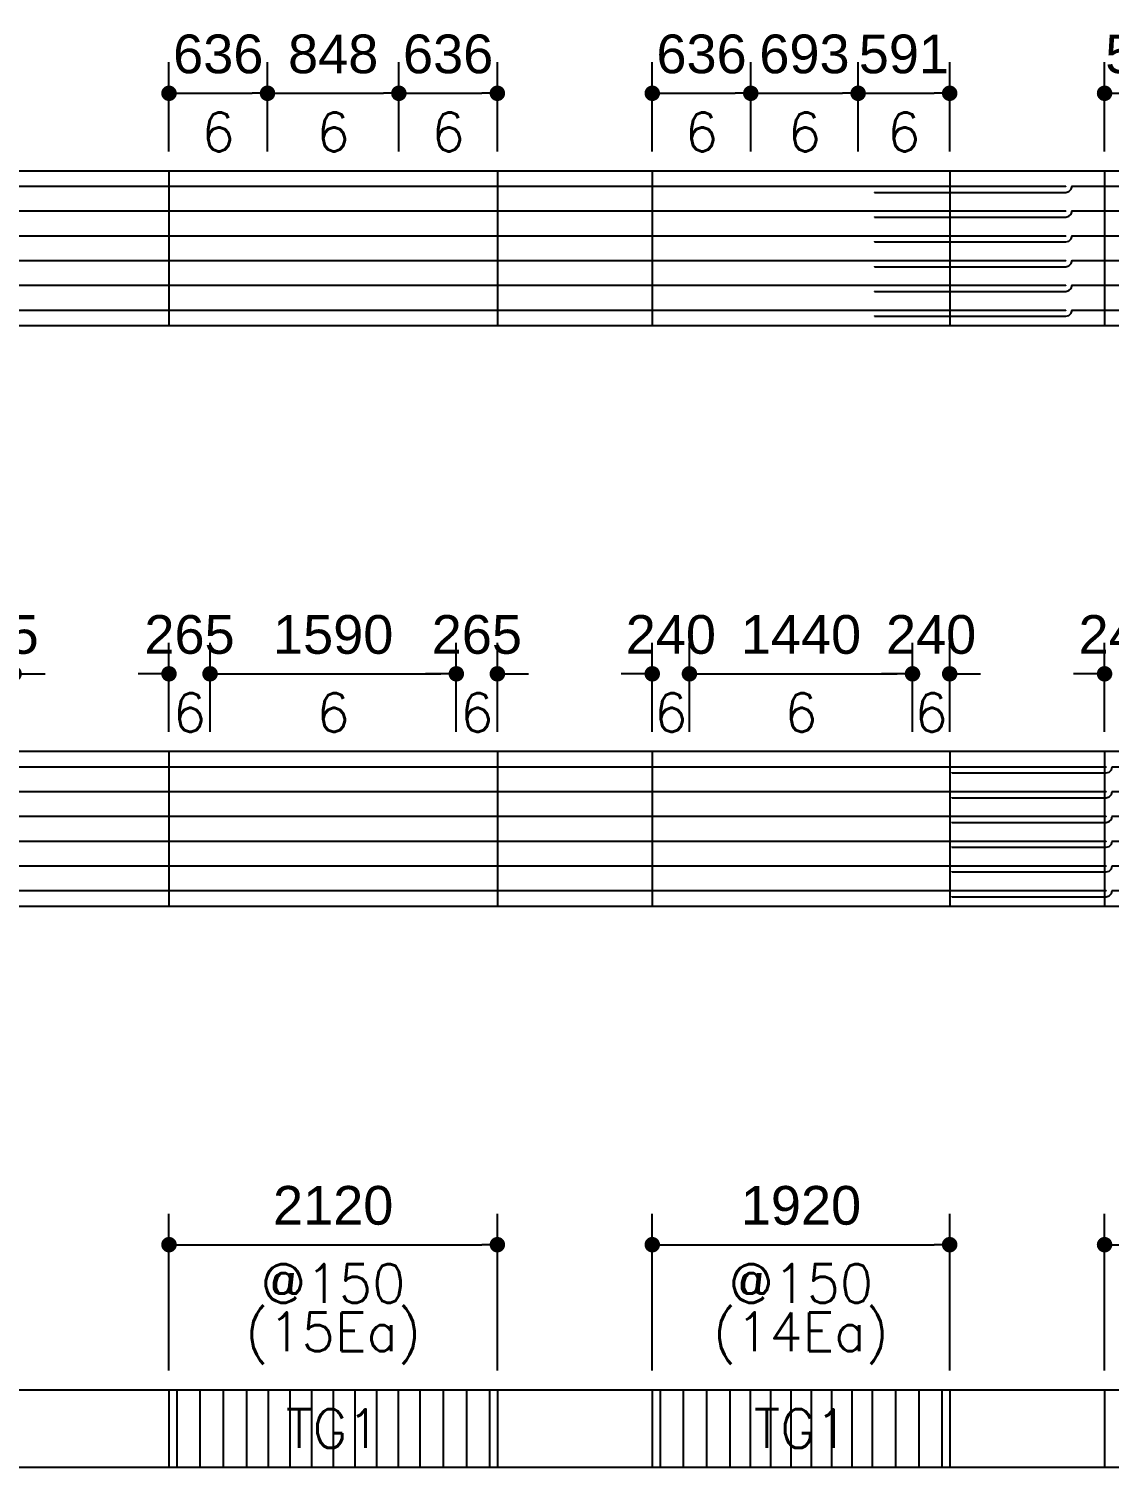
# Model space of a CAD drawing. Header units: millimetres. Extents: x 350420 to 672135, y -312840 to -44390.
# Drawn here: x 484609 to 491584, y -129185 to -119893 of the extents above; entities that cross this region are included whole.
import ezdxf
from ezdxf.enums import TextEntityAlignment as Align

# ---------------------------------------------------------------- set-up
doc = ezdxf.new("R2010")
doc.units = ezdxf.units.MM
doc.header["$LTSCALE"] = 65
doc.layers.get('Defpoints').update_dxf_attribs({"color": 145})
for name, color, linetype in [('XDIM', 7, 'Continuous'), ('XREBAR', 1, 'Continuous'), ('XSTRUCT', 2, 'Continuous')]:
    doc.layers.add(name, color=color, linetype=linetype)
doc.styles.get("Standard").update_dxf_attribs({"font": 'arial.ttf'})
doc.styles.add('XRebar', font='Romans.shx', dxfattribs={"bigfont": 'whgtxt.shx'})
doc.dimstyles.new('XRebarm', dxfattribs={"dimscale": 100, "dimtxt": 2.5, "dimasz": 1, "dimexe": 2, "dimexo": 0, "dimgap": 1.25, "dimtad": 1, "dimdec": 0, "dimzin": 0, "dimdsep": 46, "dimtxsty": 'Standard', "dimblk": 'DOT', "dimcen": 0.09, "dimclrd": 7, "dimclre": 7, "dimclrt": 3, "dimadec": 0, "dimazin": 0, "dimtfac": 1, "dimtdec": 4, "dimtofl": 0, "dimtmove": 0, "dimatfit": 3, "dimfxl": 0, "dimtolj": 1, "dimtzin": 0, "dimarcsym": 0})

# ---------------------------------------------------------------- blocks, each defined once
blk = doc.blocks.new('_Dot')
at = {"color": 0, "linetype": 'ByBlock', "lineweight": -2}
blk.add_line((-0.5, 0), (-1, 0), dxfattribs=at)
at = {"color": 0, "linetype": 'ByBlock', "const_width": 0.5}
blk.add_lwpolyline([(-0.25, 0, 1), (0.25, 0, 1)], format="xyb", close=True, dxfattribs=at)
blk = doc.blocks.new('*D1269')
at = {"layer": 'Defpoints', "color": 0, "linetype": 'Continuous', "transparency": 16777216}
for p in [(486150, -120310), (485514, -120685), (486150, -120685)]:
    blk.add_point(p, dxfattribs=at).dxf.unprotected_set("ltscale", 0)
at = {"layer": 'XDIM', "color": 7, "linetype": 'Continuous', "lineweight": -2, "transparency": 16777216}
for p, q in [((485514, -120685), (485514, -120110)), ((486150, -120685), (486150, -120110)), ((485614, -120310), (486050, -120310))]:
    blk.add_line(p, q, dxfattribs=at).dxf.unprotected_set("ltscale", 0)
at = {"layer": 'XDIM', "color": 7, "linetype": 'Continuous', "lineweight": -2, "transparency": 16777216, "xscale": 100, "yscale": 100, "zscale": 100, "rotation": 180}
blk.add_blockref('_Dot', (485514, -120310), dxfattribs=at).dxf.unprotected_set("ltscale", 0)
at = {"layer": 'XDIM', "color": 7, "linetype": 'Continuous', "lineweight": -2, "transparency": 16777216, "xscale": 100, "yscale": 100, "zscale": 100}
blk.add_blockref('_Dot', (486150, -120310), dxfattribs=at).dxf.unprotected_set("ltscale", 0)
at = {"layer": 'XDIM', "color": 3, "linetype": 'Continuous', "transparency": 16777216, "insert": (485832, -120057.3), "char_height": 250, "attachment_point": 5}
blk.add_mtext('\\A1;636', dxfattribs=at).dxf.unprotected_set("ltscale", 0)
blk = doc.blocks.new('*D1270')
at = {"layer": 'Defpoints', "color": 0, "linetype": 'Continuous', "transparency": 16777216}
for p in [(486998, -120310), (486150, -120685), (486998, -120685)]:
    blk.add_point(p, dxfattribs=at).dxf.unprotected_set("ltscale", 0)
at = {"layer": 'XDIM', "color": 7, "linetype": 'Continuous', "lineweight": -2, "transparency": 16777216}
for p, q in [((486150, -120685), (486150, -120110)), ((486998, -120685), (486998, -120110)), ((486250, -120310), (486898, -120310))]:
    blk.add_line(p, q, dxfattribs=at).dxf.unprotected_set("ltscale", 0)
at = {"layer": 'XDIM', "color": 7, "linetype": 'Continuous', "lineweight": -2, "transparency": 16777216, "xscale": 100, "yscale": 100, "zscale": 100, "rotation": 180}
blk.add_blockref('_Dot', (486150, -120310), dxfattribs=at).dxf.unprotected_set("ltscale", 0)
at = {"layer": 'XDIM', "color": 7, "linetype": 'Continuous', "lineweight": -2, "transparency": 16777216, "xscale": 100, "yscale": 100, "zscale": 100}
blk.add_blockref('_Dot', (486998, -120310), dxfattribs=at).dxf.unprotected_set("ltscale", 0)
at = {"layer": 'XDIM', "color": 3, "linetype": 'Continuous', "transparency": 16777216, "insert": (486574, -120057.4), "char_height": 250, "attachment_point": 5}
blk.add_mtext('\\A1;848', dxfattribs=at).dxf.unprotected_set("ltscale", 0)
blk = doc.blocks.new('*D1271')
at = {"layer": 'Defpoints', "color": 0, "linetype": 'Continuous', "transparency": 16777216}
for p in [(487634, -120310), (486998, -120685), (487634, -120685)]:
    blk.add_point(p, dxfattribs=at).dxf.unprotected_set("ltscale", 0)
at = {"layer": 'XDIM', "color": 7, "linetype": 'Continuous', "lineweight": -2, "transparency": 16777216}
for p, q in [((486998, -120685), (486998, -120110)), ((487634, -120685), (487634, -120110)), ((487098, -120310), (487534, -120310))]:
    blk.add_line(p, q, dxfattribs=at).dxf.unprotected_set("ltscale", 0)
at = {"layer": 'XDIM', "color": 7, "linetype": 'Continuous', "lineweight": -2, "transparency": 16777216, "xscale": 100, "yscale": 100, "zscale": 100, "rotation": 180}
blk.add_blockref('_Dot', (486998, -120310), dxfattribs=at).dxf.unprotected_set("ltscale", 0)
at = {"layer": 'XDIM', "color": 7, "linetype": 'Continuous', "lineweight": -2, "transparency": 16777216, "xscale": 100, "yscale": 100, "zscale": 100}
blk.add_blockref('_Dot', (487634, -120310), dxfattribs=at).dxf.unprotected_set("ltscale", 0)
at = {"layer": 'XDIM', "color": 3, "linetype": 'Continuous', "transparency": 16777216, "insert": (487316, -120057.3), "char_height": 250, "attachment_point": 5}
blk.add_mtext('\\A1;636', dxfattribs=at).dxf.unprotected_set("ltscale", 0)
blk = doc.blocks.new('*D1272')
at = {"layer": 'Defpoints', "color": 0, "linetype": 'Continuous', "transparency": 16777216}
for p in [(489270, -120310), (488634, -120685), (489270, -120685)]:
    blk.add_point(p, dxfattribs=at).dxf.unprotected_set("ltscale", 0)
at = {"layer": 'XDIM', "color": 7, "linetype": 'Continuous', "lineweight": -2, "transparency": 16777216}
for p, q in [((488634, -120685), (488634, -120110)), ((489270, -120685), (489270, -120110)), ((488734, -120310), (489170, -120310))]:
    blk.add_line(p, q, dxfattribs=at).dxf.unprotected_set("ltscale", 0)
at = {"layer": 'XDIM', "color": 7, "linetype": 'Continuous', "lineweight": -2, "transparency": 16777216, "xscale": 100, "yscale": 100, "zscale": 100, "rotation": 180}
blk.add_blockref('_Dot', (488634, -120310), dxfattribs=at).dxf.unprotected_set("ltscale", 0)
at = {"layer": 'XDIM', "color": 7, "linetype": 'Continuous', "lineweight": -2, "transparency": 16777216, "xscale": 100, "yscale": 100, "zscale": 100}
blk.add_blockref('_Dot', (489270, -120310), dxfattribs=at).dxf.unprotected_set("ltscale", 0)
at = {"layer": 'XDIM', "color": 3, "linetype": 'Continuous', "transparency": 16777216, "insert": (488952, -120057.3), "char_height": 250, "attachment_point": 5}
blk.add_mtext('\\A1;636', dxfattribs=at).dxf.unprotected_set("ltscale", 0)
blk = doc.blocks.new('*D1273')
at = {"layer": 'Defpoints', "color": 0, "linetype": 'Continuous', "transparency": 16777216}
for p in [(489963, -120310), (489270, -120685), (489963, -120685)]:
    blk.add_point(p, dxfattribs=at).dxf.unprotected_set("ltscale", 0)
at = {"layer": 'XDIM', "color": 7, "linetype": 'Continuous', "lineweight": -2, "transparency": 16777216}
for p, q in [((489270, -120685), (489270, -120110)), ((489963, -120685), (489963, -120110)), ((489370, -120310), (489863, -120310))]:
    blk.add_line(p, q, dxfattribs=at).dxf.unprotected_set("ltscale", 0)
at = {"layer": 'XDIM', "color": 7, "linetype": 'Continuous', "lineweight": -2, "transparency": 16777216, "xscale": 100, "yscale": 100, "zscale": 100, "rotation": 180}
blk.add_blockref('_Dot', (489270, -120310), dxfattribs=at).dxf.unprotected_set("ltscale", 0)
at = {"layer": 'XDIM', "color": 7, "linetype": 'Continuous', "lineweight": -2, "transparency": 16777216, "xscale": 100, "yscale": 100, "zscale": 100}
blk.add_blockref('_Dot', (489963, -120310), dxfattribs=at).dxf.unprotected_set("ltscale", 0)
at = {"layer": 'XDIM', "color": 3, "linetype": 'Continuous', "transparency": 16777216, "insert": (489616.5, -120057.3), "char_height": 250, "attachment_point": 5}
blk.add_mtext('\\A1;693', dxfattribs=at).dxf.unprotected_set("ltscale", 0)
blk = doc.blocks.new('*D1274')
at = {"layer": 'Defpoints', "color": 0, "linetype": 'Continuous', "transparency": 16777216}
for p in [(490554, -120310), (489963, -120685), (490554, -120685)]:
    blk.add_point(p, dxfattribs=at).dxf.unprotected_set("ltscale", 0)
at = {"layer": 'XDIM', "color": 7, "linetype": 'Continuous', "lineweight": -2, "transparency": 16777216}
for p, q in [((489963, -120685), (489963, -120110)), ((490554, -120685), (490554, -120110)), ((490063, -120310), (490454, -120310))]:
    blk.add_line(p, q, dxfattribs=at).dxf.unprotected_set("ltscale", 0)
at = {"layer": 'XDIM', "color": 7, "linetype": 'Continuous', "lineweight": -2, "transparency": 16777216, "xscale": 100, "yscale": 100, "zscale": 100, "rotation": 180}
blk.add_blockref('_Dot', (489963, -120310), dxfattribs=at).dxf.unprotected_set("ltscale", 0)
at = {"layer": 'XDIM', "color": 7, "linetype": 'Continuous', "lineweight": -2, "transparency": 16777216, "xscale": 100, "yscale": 100, "zscale": 100}
blk.add_blockref('_Dot', (490554, -120310), dxfattribs=at).dxf.unprotected_set("ltscale", 0)
at = {"layer": 'XDIM', "color": 3, "linetype": 'Continuous', "transparency": 16777216, "insert": (490258.5, -120057.4), "char_height": 250, "attachment_point": 5}
blk.add_mtext('\\A1;591', dxfattribs=at).dxf.unprotected_set("ltscale", 0)
blk = doc.blocks.new('*D1275')
at = {"layer": 'Defpoints', "color": 0, "linetype": 'Continuous', "transparency": 16777216}
for p in [(492145, -120310), (491554, -120685), (492145, -120685)]:
    blk.add_point(p, dxfattribs=at).dxf.unprotected_set("ltscale", 0)
at = {"layer": 'XDIM', "color": 7, "linetype": 'Continuous', "lineweight": -2, "transparency": 16777216}
for p, q in [((491554, -120685), (491554, -120110)), ((492145, -120685), (492145, -120110)), ((491654, -120310), (492045, -120310))]:
    blk.add_line(p, q, dxfattribs=at).dxf.unprotected_set("ltscale", 0)
at = {"layer": 'XDIM', "color": 7, "linetype": 'Continuous', "lineweight": -2, "transparency": 16777216, "xscale": 100, "yscale": 100, "zscale": 100, "rotation": 180}
blk.add_blockref('_Dot', (491554, -120310), dxfattribs=at).dxf.unprotected_set("ltscale", 0)
at = {"layer": 'XDIM', "color": 7, "linetype": 'Continuous', "lineweight": -2, "transparency": 16777216, "xscale": 100, "yscale": 100, "zscale": 100}
blk.add_blockref('_Dot', (492145, -120310), dxfattribs=at).dxf.unprotected_set("ltscale", 0)
at = {"layer": 'XDIM', "color": 3, "linetype": 'Continuous', "transparency": 16777216, "insert": (491849.5, -120057.4), "char_height": 250, "attachment_point": 5}
blk.add_mtext('\\A1;591', dxfattribs=at).dxf.unprotected_set("ltscale", 0)
blk = doc.blocks.new('*D1292')
at = {"layer": 'Defpoints', "color": 0, "linetype": 'Continuous', "transparency": 16777216}
for p in [(484514, -124060), (484249, -124435), (484514, -124435)]:
    blk.add_point(p, dxfattribs=at).dxf.unprotected_set("ltscale", 0)
at = {"layer": 'XDIM', "color": 7, "linetype": 'Continuous', "lineweight": -2, "transparency": 16777216}
for p, q in [((484249, -124435), (484249, -123860)), ((484514, -124435), (484514, -123860)), ((484149, -124060), (484049, -124060)), ((484614, -124060), (484714, -124060))]:
    blk.add_line(p, q, dxfattribs=at).dxf.unprotected_set("ltscale", 0)
at = {"layer": 'XDIM', "color": 7, "linetype": 'Continuous', "lineweight": -2, "transparency": 16777216, "xscale": 100, "yscale": 100, "zscale": 100}
blk.add_blockref('_Dot', (484249, -124060), dxfattribs=at).dxf.unprotected_set("ltscale", 0)
at = {"layer": 'XDIM', "color": 7, "linetype": 'Continuous', "lineweight": -2, "transparency": 16777216, "xscale": 100, "yscale": 100, "zscale": 100, "rotation": 180}
blk.add_blockref('_Dot', (484514, -124060), dxfattribs=at).dxf.unprotected_set("ltscale", 0)
at = {"layer": 'XDIM', "color": 3, "linetype": 'Continuous', "transparency": 16777216, "insert": (484381.5, -123807.4), "char_height": 250, "attachment_point": 5}
blk.add_mtext('\\A1;265', dxfattribs=at).dxf.unprotected_set("ltscale", 0)
blk = doc.blocks.new('*D1293')
at = {"layer": 'Defpoints', "color": 0, "linetype": 'Continuous', "transparency": 16777216}
for p in [(485779, -124060), (485514, -124435), (485779, -124435)]:
    blk.add_point(p, dxfattribs=at).dxf.unprotected_set("ltscale", 0)
at = {"layer": 'XDIM', "color": 7, "linetype": 'Continuous', "lineweight": -2, "transparency": 16777216}
for p, q in [((485514, -124435), (485514, -123860)), ((485779, -124435), (485779, -123860)), ((485414, -124060), (485314, -124060)), ((485879, -124060), (485979, -124060))]:
    blk.add_line(p, q, dxfattribs=at).dxf.unprotected_set("ltscale", 0)
at = {"layer": 'XDIM', "color": 7, "linetype": 'Continuous', "lineweight": -2, "transparency": 16777216, "xscale": 100, "yscale": 100, "zscale": 100}
blk.add_blockref('_Dot', (485514, -124060), dxfattribs=at).dxf.unprotected_set("ltscale", 0)
at = {"layer": 'XDIM', "color": 7, "linetype": 'Continuous', "lineweight": -2, "transparency": 16777216, "xscale": 100, "yscale": 100, "zscale": 100, "rotation": 180}
blk.add_blockref('_Dot', (485779, -124060), dxfattribs=at).dxf.unprotected_set("ltscale", 0)
at = {"layer": 'XDIM', "color": 3, "linetype": 'Continuous', "transparency": 16777216, "insert": (485646.5, -123807.4), "char_height": 250, "attachment_point": 5}
blk.add_mtext('\\A1;265', dxfattribs=at).dxf.unprotected_set("ltscale", 0)
blk = doc.blocks.new('*D1294')
at = {"layer": 'Defpoints', "color": 0, "linetype": 'Continuous', "transparency": 16777216}
for p in [(487369, -124060), (485779, -124435), (487369, -124435)]:
    blk.add_point(p, dxfattribs=at).dxf.unprotected_set("ltscale", 0)
at = {"layer": 'XDIM', "color": 7, "linetype": 'Continuous', "lineweight": -2, "transparency": 16777216}
for p, q in [((485779, -124435), (485779, -123860)), ((487369, -124435), (487369, -123860)), ((485879, -124060), (487269, -124060))]:
    blk.add_line(p, q, dxfattribs=at).dxf.unprotected_set("ltscale", 0)
at = {"layer": 'XDIM', "color": 7, "linetype": 'Continuous', "lineweight": -2, "transparency": 16777216, "xscale": 100, "yscale": 100, "zscale": 100, "rotation": 180}
blk.add_blockref('_Dot', (485779, -124060), dxfattribs=at).dxf.unprotected_set("ltscale", 0)
at = {"layer": 'XDIM', "color": 7, "linetype": 'Continuous', "lineweight": -2, "transparency": 16777216, "xscale": 100, "yscale": 100, "zscale": 100}
blk.add_blockref('_Dot', (487369, -124060), dxfattribs=at).dxf.unprotected_set("ltscale", 0)
at = {"layer": 'XDIM', "color": 3, "linetype": 'Continuous', "transparency": 16777216, "insert": (486574, -123807.4), "char_height": 250, "attachment_point": 5}
blk.add_mtext('\\A1;1590', dxfattribs=at).dxf.unprotected_set("ltscale", 0)
blk = doc.blocks.new('*D1295')
at = {"layer": 'Defpoints', "color": 0, "linetype": 'Continuous', "transparency": 16777216}
for p in [(487634, -124060), (487369, -124435), (487634, -124435)]:
    blk.add_point(p, dxfattribs=at).dxf.unprotected_set("ltscale", 0)
at = {"layer": 'XDIM', "color": 7, "linetype": 'Continuous', "lineweight": -2, "transparency": 16777216}
for p, q in [((487369, -124435), (487369, -123860)), ((487634, -124435), (487634, -123860)), ((487269, -124060), (487169, -124060)), ((487734, -124060), (487834, -124060))]:
    blk.add_line(p, q, dxfattribs=at).dxf.unprotected_set("ltscale", 0)
at = {"layer": 'XDIM', "color": 7, "linetype": 'Continuous', "lineweight": -2, "transparency": 16777216, "xscale": 100, "yscale": 100, "zscale": 100}
blk.add_blockref('_Dot', (487369, -124060), dxfattribs=at).dxf.unprotected_set("ltscale", 0)
at = {"layer": 'XDIM', "color": 7, "linetype": 'Continuous', "lineweight": -2, "transparency": 16777216, "xscale": 100, "yscale": 100, "zscale": 100, "rotation": 180}
blk.add_blockref('_Dot', (487634, -124060), dxfattribs=at).dxf.unprotected_set("ltscale", 0)
at = {"layer": 'XDIM', "color": 3, "linetype": 'Continuous', "transparency": 16777216, "insert": (487501.5, -123807.4), "char_height": 250, "attachment_point": 5}
blk.add_mtext('\\A1;265', dxfattribs=at).dxf.unprotected_set("ltscale", 0)
blk = doc.blocks.new('*D1296')
at = {"layer": 'Defpoints', "color": 0, "linetype": 'Continuous', "transparency": 16777216}
for p in [(488874, -124060), (488634, -124435), (488874, -124435)]:
    blk.add_point(p, dxfattribs=at).dxf.unprotected_set("ltscale", 0)
at = {"layer": 'XDIM', "color": 7, "linetype": 'Continuous', "lineweight": -2, "transparency": 16777216}
for p, q in [((488634, -124435), (488634, -123860)), ((488874, -124435), (488874, -123860)), ((488534, -124060), (488434, -124060)), ((488974, -124060), (489074, -124060))]:
    blk.add_line(p, q, dxfattribs=at).dxf.unprotected_set("ltscale", 0)
at = {"layer": 'XDIM', "color": 7, "linetype": 'Continuous', "lineweight": -2, "transparency": 16777216, "xscale": 100, "yscale": 100, "zscale": 100}
blk.add_blockref('_Dot', (488634, -124060), dxfattribs=at).dxf.unprotected_set("ltscale", 0)
at = {"layer": 'XDIM', "color": 7, "linetype": 'Continuous', "lineweight": -2, "transparency": 16777216, "xscale": 100, "yscale": 100, "zscale": 100, "rotation": 180}
blk.add_blockref('_Dot', (488874, -124060), dxfattribs=at).dxf.unprotected_set("ltscale", 0)
at = {"layer": 'XDIM', "color": 3, "linetype": 'Continuous', "transparency": 16777216, "insert": (488754, -123807.4), "char_height": 250, "attachment_point": 5}
blk.add_mtext('\\A1;240', dxfattribs=at).dxf.unprotected_set("ltscale", 0)
blk = doc.blocks.new('*D1297')
at = {"layer": 'Defpoints', "color": 0, "linetype": 'Continuous', "transparency": 16777216}
for p in [(490314, -124060), (488874, -124435), (490314, -124435)]:
    blk.add_point(p, dxfattribs=at).dxf.unprotected_set("ltscale", 0)
at = {"layer": 'XDIM', "color": 7, "linetype": 'Continuous', "lineweight": -2, "transparency": 16777216}
for p, q in [((488874, -124435), (488874, -123860)), ((490314, -124435), (490314, -123860)), ((488974, -124060), (490214, -124060))]:
    blk.add_line(p, q, dxfattribs=at).dxf.unprotected_set("ltscale", 0)
at = {"layer": 'XDIM', "color": 7, "linetype": 'Continuous', "lineweight": -2, "transparency": 16777216, "xscale": 100, "yscale": 100, "zscale": 100, "rotation": 180}
blk.add_blockref('_Dot', (488874, -124060), dxfattribs=at).dxf.unprotected_set("ltscale", 0)
at = {"layer": 'XDIM', "color": 7, "linetype": 'Continuous', "lineweight": -2, "transparency": 16777216, "xscale": 100, "yscale": 100, "zscale": 100}
blk.add_blockref('_Dot', (490314, -124060), dxfattribs=at).dxf.unprotected_set("ltscale", 0)
at = {"layer": 'XDIM', "color": 3, "linetype": 'Continuous', "transparency": 16777216, "insert": (489594, -123807.4), "char_height": 250, "attachment_point": 5}
blk.add_mtext('\\A1;1440', dxfattribs=at).dxf.unprotected_set("ltscale", 0)
blk = doc.blocks.new('*D1298')
at = {"layer": 'Defpoints', "color": 0, "linetype": 'Continuous', "transparency": 16777216}
for p in [(490554, -124060), (490314, -124435), (490554, -124435)]:
    blk.add_point(p, dxfattribs=at).dxf.unprotected_set("ltscale", 0)
at = {"layer": 'XDIM', "color": 7, "linetype": 'Continuous', "lineweight": -2, "transparency": 16777216}
for p, q in [((490314, -124435), (490314, -123860)), ((490554, -124435), (490554, -123860)), ((490214, -124060), (490114, -124060)), ((490654, -124060), (490754, -124060))]:
    blk.add_line(p, q, dxfattribs=at).dxf.unprotected_set("ltscale", 0)
at = {"layer": 'XDIM', "color": 7, "linetype": 'Continuous', "lineweight": -2, "transparency": 16777216, "xscale": 100, "yscale": 100, "zscale": 100}
blk.add_blockref('_Dot', (490314, -124060), dxfattribs=at).dxf.unprotected_set("ltscale", 0)
at = {"layer": 'XDIM', "color": 7, "linetype": 'Continuous', "lineweight": -2, "transparency": 16777216, "xscale": 100, "yscale": 100, "zscale": 100, "rotation": 180}
blk.add_blockref('_Dot', (490554, -124060), dxfattribs=at).dxf.unprotected_set("ltscale", 0)
at = {"layer": 'XDIM', "color": 3, "linetype": 'Continuous', "transparency": 16777216, "insert": (490434, -123807.4), "char_height": 250, "attachment_point": 5}
blk.add_mtext('\\A1;240', dxfattribs=at).dxf.unprotected_set("ltscale", 0)
blk = doc.blocks.new('*D1299')
at = {"layer": 'Defpoints', "color": 0, "linetype": 'Continuous', "transparency": 16777216}
for p in [(491800.3, -124060), (491554, -124435), (491800.3, -124435)]:
    blk.add_point(p, dxfattribs=at).dxf.unprotected_set("ltscale", 0)
at = {"layer": 'XDIM', "color": 7, "linetype": 'Continuous', "lineweight": -2, "transparency": 16777216}
for p, q in [((491554, -124435), (491554, -123860)), ((491800.3, -124435), (491800.3, -123860)), ((491454, -124060), (491354, -124060)), ((491900.3, -124060), (492000.3, -124060))]:
    blk.add_line(p, q, dxfattribs=at).dxf.unprotected_set("ltscale", 0)
at = {"layer": 'XDIM', "color": 7, "linetype": 'Continuous', "lineweight": -2, "transparency": 16777216, "xscale": 100, "yscale": 100, "zscale": 100}
blk.add_blockref('_Dot', (491554, -124060), dxfattribs=at).dxf.unprotected_set("ltscale", 0)
at = {"layer": 'XDIM', "color": 7, "linetype": 'Continuous', "lineweight": -2, "transparency": 16777216, "xscale": 100, "yscale": 100, "zscale": 100, "rotation": 180}
blk.add_blockref('_Dot', (491800.3, -124060), dxfattribs=at).dxf.unprotected_set("ltscale", 0)
at = {"layer": 'XDIM', "color": 3, "linetype": 'Continuous', "transparency": 16777216, "insert": (491677.1, -123807.4), "char_height": 250, "attachment_point": 5}
blk.add_mtext('\\A1;246', dxfattribs=at).dxf.unprotected_set("ltscale", 0)
blk = doc.blocks.new('*D1309')
at = {"layer": 'Defpoints', "color": 0, "linetype": 'Continuous', "transparency": 16777216}
for p in [(487634, -127747.5), (485514, -128560), (487634, -128560)]:
    blk.add_point(p, dxfattribs=at).dxf.unprotected_set("ltscale", 0)
at = {"layer": 'XDIM', "color": 7, "linetype": 'Continuous', "lineweight": -2, "transparency": 16777216}
for p, q in [((485514, -128560), (485514, -127547.5)), ((487634, -128560), (487634, -127547.5)), ((485614, -127747.5), (487534, -127747.5))]:
    blk.add_line(p, q, dxfattribs=at).dxf.unprotected_set("ltscale", 0)
at = {"layer": 'XDIM', "color": 7, "linetype": 'Continuous', "lineweight": -2, "transparency": 16777216, "xscale": 100, "yscale": 100, "zscale": 100, "rotation": 180}
blk.add_blockref('_Dot', (485514, -127747.5), dxfattribs=at).dxf.unprotected_set("ltscale", 0)
at = {"layer": 'XDIM', "color": 7, "linetype": 'Continuous', "lineweight": -2, "transparency": 16777216, "xscale": 100, "yscale": 100, "zscale": 100}
blk.add_blockref('_Dot', (487634, -127747.5), dxfattribs=at).dxf.unprotected_set("ltscale", 0)
at = {"layer": 'XDIM', "color": 3, "linetype": 'Continuous', "transparency": 16777216, "insert": (486574, -127494.9), "char_height": 250, "attachment_point": 5}
blk.add_mtext('\\A1;2120', dxfattribs=at).dxf.unprotected_set("ltscale", 0)
blk = doc.blocks.new('*D1310')
at = {"layer": 'Defpoints', "color": 0, "linetype": 'Continuous', "transparency": 16777216}
for p in [(490554, -127747.5), (488634, -128560), (490554, -128560)]:
    blk.add_point(p, dxfattribs=at).dxf.unprotected_set("ltscale", 0)
at = {"layer": 'XDIM', "color": 7, "linetype": 'Continuous', "lineweight": -2, "transparency": 16777216}
for p, q in [((488634, -128560), (488634, -127547.5)), ((490554, -128560), (490554, -127547.5)), ((488734, -127747.5), (490454, -127747.5))]:
    blk.add_line(p, q, dxfattribs=at).dxf.unprotected_set("ltscale", 0)
at = {"layer": 'XDIM', "color": 7, "linetype": 'Continuous', "lineweight": -2, "transparency": 16777216, "xscale": 100, "yscale": 100, "zscale": 100, "rotation": 180}
blk.add_blockref('_Dot', (488634, -127747.5), dxfattribs=at).dxf.unprotected_set("ltscale", 0)
at = {"layer": 'XDIM', "color": 7, "linetype": 'Continuous', "lineweight": -2, "transparency": 16777216, "xscale": 100, "yscale": 100, "zscale": 100}
blk.add_blockref('_Dot', (490554, -127747.5), dxfattribs=at).dxf.unprotected_set("ltscale", 0)
at = {"layer": 'XDIM', "color": 3, "linetype": 'Continuous', "transparency": 16777216, "insert": (489594, -127494.9), "char_height": 250, "attachment_point": 5}
blk.add_mtext('\\A1;1920', dxfattribs=at).dxf.unprotected_set("ltscale", 0)
blk = doc.blocks.new('*D1311')
at = {"layer": 'Defpoints', "color": 0, "linetype": 'Continuous', "transparency": 16777216}
for p in [(493524, -127747.5), (491554, -128560), (493524, -128560)]:
    blk.add_point(p, dxfattribs=at).dxf.unprotected_set("ltscale", 0)
at = {"layer": 'XDIM', "color": 7, "linetype": 'Continuous', "lineweight": -2, "transparency": 16777216}
for p, q in [((491554, -128560), (491554, -127547.5)), ((493524, -128560), (493524, -127547.5)), ((491654, -127747.5), (493424, -127747.5))]:
    blk.add_line(p, q, dxfattribs=at).dxf.unprotected_set("ltscale", 0)
at = {"layer": 'XDIM', "color": 7, "linetype": 'Continuous', "lineweight": -2, "transparency": 16777216, "xscale": 100, "yscale": 100, "zscale": 100, "rotation": 180}
blk.add_blockref('_Dot', (491554, -127747.5), dxfattribs=at).dxf.unprotected_set("ltscale", 0)
at = {"layer": 'XDIM', "color": 7, "linetype": 'Continuous', "lineweight": -2, "transparency": 16777216, "xscale": 100, "yscale": 100, "zscale": 100}
blk.add_blockref('_Dot', (493524, -127747.5), dxfattribs=at).dxf.unprotected_set("ltscale", 0)
at = {"layer": 'XDIM', "color": 3, "linetype": 'Continuous', "transparency": 16777216, "insert": (492539, -127494.9), "char_height": 250, "attachment_point": 5}
blk.add_mtext('\\A1;1970', dxfattribs=at).dxf.unprotected_set("ltscale", 0)

msp = doc.modelspace()

# ---------------------------------------------------------------- linework, layer by layer
at = {"layer": 'XREBAR', "color": 1, "linetype": 'Continuous'}
for p, q in [((485564, -128685), (485564, -129185)), ((485714, -128685), (485714, -129185)), ((485864, -128685), (485864, -129185)), ((486014, -128685), (486014, -129185)), ((486154, -128685), (486154, -129185)), ((486294, -128685), (486294, -129185)), ((486434, -128685), (486434, -129185)), ((486574, -128685), (486574, -129185)), ((486714, -128685), (486714, -129185)), ((486854, -128685), (486854, -129185)), ((486994, -128685), (486994, -129185)), ((487134, -128685), (487134, -129185)), ((487284, -128685), (487284, -129185)), ((487434, -128685), (487434, -129185)), ((487584, -128685), (487584, -129185)), ((488684, -128685), (488684, -129185)), ((488834, -128685), (488834, -129185)), ((488984, -128685), (488984, -129185)), ((489134, -128685), (489134, -129185)), ((489265.4, -128685), (489265.4, -129185)), ((489396.9, -128685), (489396.9, -129185)), ((489528.3, -128685), (489528.3, -129185)), ((489659.7, -128685), (489659.7, -129185)), ((489791.1, -128685), (489791.1, -129185)), ((489922.6, -128685), (489922.6, -129185)), ((490054, -128685), (490054, -129185)), ((490204, -128685), (490204, -129185)), ((490354, -128685), (490354, -129185)), ((490504, -128685), (490504, -129185))]:
    msp.add_line(p, q, dxfattribs=at).dxf.unprotected_set("ltscale", 0)
for points in [[(481304, -120950), (481304, -120950), (482414, -120950), (482434, -120944.6), (482448.6, -120930), (482454, -120910), (491304, -120910), (491304, -120910)], [(490069, -120950), (490069, -120950), (491304, -120950), (491324, -120944.6), (491338.6, -120930), (491344, -120910), (497309, -120910), (497125.2, -121093.8)], [(481304, -121110), (481304, -121110), (482414, -121110), (482434, -121104.6), (482448.6, -121090), (482454, -121070), (491304, -121070), (491304, -121070)], [(490069, -121110), (490069, -121110), (491304, -121110), (491324, -121104.6), (491338.6, -121090), (491344, -121070), (497309, -121070), (497125.2, -121253.8)], [(481304, -121270), (481304, -121270), (482414, -121270), (482434, -121264.6), (482448.6, -121250), (482454, -121230), (491304, -121230), (491304, -121230)], [(490069, -121270), (490069, -121270), (491304, -121270), (491324, -121264.6), (491338.6, -121250), (491344, -121230), (497309, -121230), (497125.2, -121413.8)], [(481304, -121430), (481304, -121430), (482414, -121430), (482434, -121424.6), (482448.6, -121410), (482454, -121390), (491304, -121390), (491304, -121390)], [(490069, -121430), (490069, -121430), (491304, -121430), (491324, -121424.6), (491338.6, -121410), (491344, -121390), (497309, -121390), (497125.2, -121573.8)], [(481304, -121590), (481304, -121590), (482414, -121590), (482434, -121584.6), (482448.6, -121570), (482454, -121550), (491304, -121550), (491304, -121550)], [(490069, -121590), (490069, -121590), (491304, -121590), (491324, -121584.6), (491338.6, -121570), (491344, -121550), (497309, -121550), (497125.2, -121733.8)], [(481304, -121750), (481304, -121750), (482414, -121750), (482434, -121744.6), (482448.6, -121730), (482454, -121710), (491304, -121710), (491304, -121710)], [(490069, -121750), (490069, -121750), (491304, -121750), (491324, -121744.6), (491338.6, -121730), (491344, -121710), (497309, -121710), (497125.2, -121893.8)], [(481564, -124700), (481564, -124700), (482414, -124700), (482434, -124694.6), (482448.6, -124680), (482454, -124660), (491564, -124660), (491564, -124660)], [(490569, -124700), (490569, -124700), (491564, -124700), (491584, -124694.6), (491598.6, -124680), (491604, -124660), (497309, -124660), (497125.2, -124843.8)], [(481564, -124860), (481564, -124860), (482414, -124860), (482434, -124854.6), (482448.6, -124840), (482454, -124820), (491564, -124820), (491564, -124820)], [(490569, -124860), (490569, -124860), (491564, -124860), (491584, -124854.6), (491598.6, -124840), (491604, -124820), (497309, -124820), (497125.2, -125003.8)], [(481564, -125020), (481564, -125020), (482414, -125020), (482434, -125014.6), (482448.6, -125000), (482454, -124980), (491564, -124980), (491564, -124980)], [(490569, -125020), (490569, -125020), (491564, -125020), (491584, -125014.6), (491598.6, -125000), (491604, -124980), (497309, -124980), (497125.2, -125163.8)], [(481564, -125180), (481564, -125180), (482414, -125180), (482434, -125174.6), (482448.6, -125160), (482454, -125140), (491564, -125140), (491564, -125140)], [(490569, -125180), (490569, -125180), (491564, -125180), (491584, -125174.6), (491598.6, -125160), (491604, -125140), (497309, -125140), (497125.2, -125323.8)], [(481564, -125340), (481564, -125340), (482414, -125340), (482434, -125334.6), (482448.6, -125320), (482454, -125300), (491564, -125300), (491564, -125300)], [(490569, -125340), (490569, -125340), (491564, -125340), (491584, -125334.6), (491598.6, -125320), (491604, -125300), (497309, -125300), (497125.2, -125483.8)], [(481564, -125500), (481564, -125500), (482414, -125500), (482434, -125494.6), (482448.6, -125480), (482454, -125460), (491564, -125460), (491564, -125460)], [(490569, -125500), (490569, -125500), (491564, -125500), (491584, -125494.6), (491598.6, -125480), (491604, -125460), (497309, -125460), (497125.2, -125643.8)]]:
    msp.add_lwpolyline(points, dxfattribs=at).dxf.unprotected_set("ltscale", 0)
at = {"layer": 'XSTRUCT', "color": 2, "linetype": 'Continuous'}
for p, q in [((484514, -120810), (485514, -120810)), ((485514, -120810), (487634, -120810)), ((487634, -120810), (488634, -120810)), ((488634, -120810), (490554, -120810)), ((490554, -120810), (491554, -120810)), ((491554, -120810), (493524, -120810)), ((484514, -121810), (485514, -121810)), ((485514, -121810), (487634, -121810)), ((487634, -121810), (488634, -121810)), ((488634, -121810), (490554, -121810)), ((490554, -121810), (491554, -121810)), ((491554, -121810), (493524, -121810)), ((484514, -124560), (485514, -124560)), ((485514, -124560), (487634, -124560)), ((487634, -124560), (488634, -124560)), ((488634, -124560), (490554, -124560)), ((490554, -124560), (491554, -124560)), ((491554, -124560), (493524, -124560)), ((484514, -125560), (485514, -125560)), ((485514, -125560), (487634, -125560)), ((487634, -125560), (488634, -125560)), ((488634, -125560), (490554, -125560)), ((490554, -125560), (491554, -125560)), ((491554, -125560), (493524, -125560)), ((484514, -128685), (485514, -128685)), ((487634, -128685), (488634, -128685)), ((490554, -128685), (491554, -128685)), ((484514, -129185), (485514, -129185)), ((487634, -129185), (488634, -129185)), ((490554, -129185), (491554, -129185))]:
    msp.add_line(p, q, dxfattribs=at).dxf.unprotected_set("ltscale", 0)
at = {"layer": 'XSTRUCT', "color": 253, "linetype": 'Continuous'}
for p, q in [((485514, -120810), (485514, -121810)), ((487634, -120810), (487634, -121810)), ((488634, -120810), (488634, -121810)), ((490554, -120810), (490554, -121810)), ((491554, -120810), (491554, -121810)), ((485514, -124560), (485514, -125560)), ((487634, -124560), (487634, -125560)), ((488634, -124560), (488634, -125560)), ((490554, -124560), (490554, -125560)), ((491554, -124560), (491554, -125560)), ((485514, -128685), (485514, -129185)), ((487634, -128685), (487634, -129185)), ((488634, -128685), (488634, -129185)), ((490554, -128685), (490554, -129185)), ((491554, -128685), (491554, -129185))]:
    msp.add_line(p, q, dxfattribs=at).dxf.unprotected_set("ltscale", 0)
at = {"layer": 'XSTRUCT', "color": 1, "linetype": 'Continuous'}
for p, q in [((485514, -128685), (487634, -128685)), ((488634, -128685), (490554, -128685)), ((491554, -128685), (493524, -128685)), ((485514, -129185), (487634, -129185)), ((488634, -129185), (490554, -129185)), ((491554, -129185), (493524, -129185))]:
    msp.add_line(p, q, dxfattribs=at).dxf.unprotected_set("ltscale", 0)

# ---------------------------------------------------------------- texts
at = {"layer": 'XDIM', "color": 7, "linetype": 'Continuous', "style": 'XRebar'}
for s, p in [('6', (485832, -120435)), ('6', (486574, -120435)), ('6', (487316, -120435)), ('6', (488952, -120435)), ('6', (489616.5, -120435)), ('6', (490258.5, -120435)), ('6', (485646.5, -124185)), ('6', (486574, -124185)), ('6', (487501.5, -124185)), ('6', (488754, -124185)), ('6', (489594, -124185)), ('6', (490434, -124185)), ('@150', (486574, -127872.5)), ('@150', (489594, -127872.5)), ('(15Ea)', (486574, -128185)), ('(14Ea)', (489594, -128185))]:
    e = msp.add_text(s, height=250, dxfattribs=at)
    e.set_placement(p, align=Align.TOP_CENTER)
    e.dxf.unprotected_set("ltscale", 0)
at = {"layer": 'XSTRUCT', "color": 2, "linetype": 'Continuous', "style": 'XRebar'}
for p in [(486574, -128935), (489594, -128935)]:
    e = msp.add_text('TG1', height=250, dxfattribs=at)
    e.set_placement(p, align=Align.MIDDLE_CENTER)
    e.dxf.unprotected_set("ltscale", 0)

# ---------------------------------------------------------------- dimensions: what is measured, and where the dimension line sits
at = {"layer": 'XDIM', "color": 7, "linetype": 'Continuous'}
for base, p1, p2, picture, middle in [((486150, -120310), (485514, -120685), (486150, -120685), '*D1269', (485832, -120310)), ((486998, -120310), (486150, -120685), (486998, -120685), '*D1270', (486574, -120310)), ((487634, -120310), (486998, -120685), (487634, -120685), '*D1271', (487316, -120310)), ((489270, -120310), (488634, -120685), (489270, -120685), '*D1272', (488952, -120310)), ((489963, -120310), (489270, -120685), (489963, -120685), '*D1273', (489616.5, -120310)), ((490554, -120310), (489963, -120685), (490554, -120685), '*D1274', (490258.5, -120310)), ((492145, -120310), (491554, -120685), (492145, -120685), '*D1275', (491849.5, -120310)), ((484514, -124060), (484249, -124435), (484514, -124435), '*D1292', (484381.5, -124060)), ((485779, -124060), (485514, -124435), (485779, -124435), '*D1293', (485646.5, -124060)), ((487369, -124060), (485779, -124435), (487369, -124435), '*D1294', (486574, -124060)), ((487634, -124060), (487369, -124435), (487634, -124435), '*D1295', (487501.5, -124060)), ((488874, -124060), (488634, -124435), (488874, -124435), '*D1296', (488754, -124060)), ((490314, -124060), (488874, -124435), (490314, -124435), '*D1297', (489594, -124060)), ((490554, -124060), (490314, -124435), (490554, -124435), '*D1298', (490434, -124060)), ((491800.3, -124060), (491554, -124435), (491800.3, -124435), '*D1299', (491677.1, -124060)), ((487634, -127747.5), (485514, -128560), (487634, -128560), '*D1309', (486574, -127747.5)), ((490554, -127747.5), (488634, -128560), (490554, -128560), '*D1310', (489594, -127747.5)), ((493524, -127747.5), (491554, -128560), (493524, -128560), '*D1311', (492539, -127747.5))]:
    dim = msp.add_linear_dim(base=base, p1=p1, p2=p2, angle=0, dimstyle='XRebarm', override={"dimscale": 100}, dxfattribs=at)
    dim.commit()
    dim.dimension.update_dxf_attribs({"geometry": picture, "text_midpoint": middle, "dimtype": 161})
    dim.dimension.dxf.unprotected_set("ltscale", 0)

doc.saveas('drawing.dxf')
